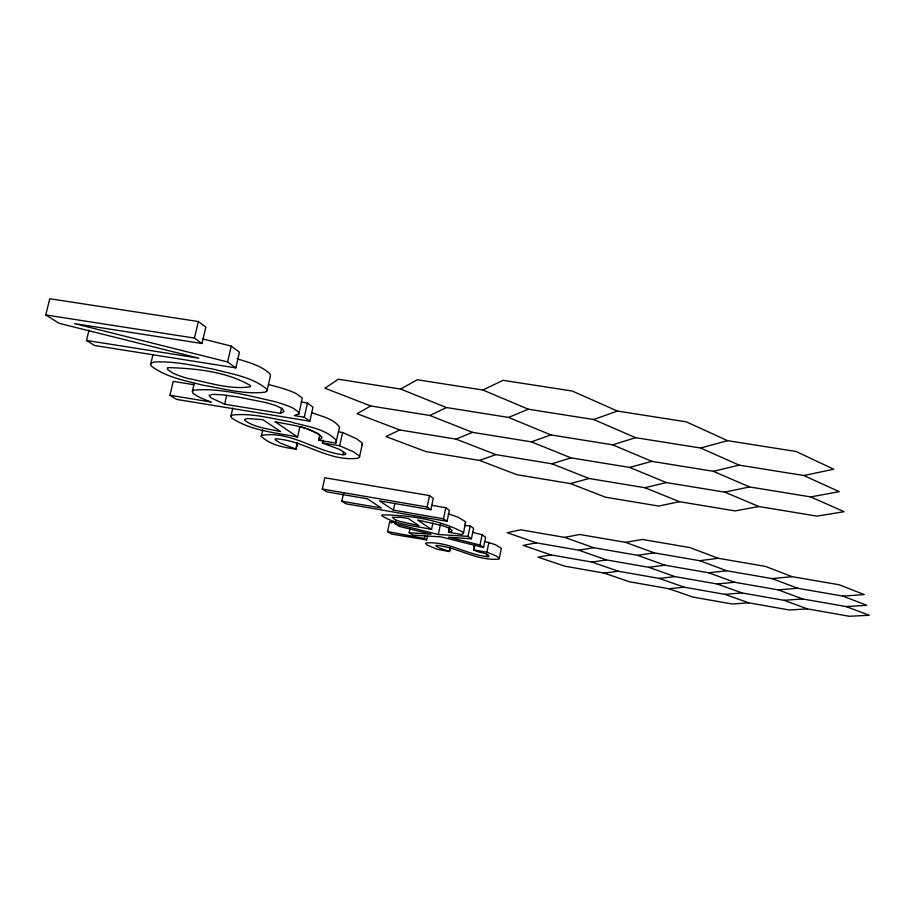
<?xml version="1.0" encoding="UTF-8"?>
<svg xmlns="http://www.w3.org/2000/svg" width="915" height="915" viewBox="0 0 915 915"><rect width="100%" height="100%" fill="white"/><g stroke="black" fill="none" stroke-linecap="round" stroke-linejoin="round"><path stroke-width="1.37" d="M301.218 402.04L307.463 403.046L312.976 407.164L309.83 421.22L304.272 417.217L294.275 415.582L298.942 413.82L299.045 412.425L293.372 408.284A34.621 5.627 13 0 0 274.157 401.456C247.919 395.6 220.904 387.869 193.854 390.122L192.379 391.254L192.802 392.844A48.758 7.835 13.1 0 0 211.239 402.028L169.938 395.28L173.232 381.372L193.866 384.7M499.178 558.733L501.214 548.897A27.553 3.248 11.8 0 0 501.226 548.222L495.301 544.642L485.007 541.52M450.409 547.364L449.54 551.528L437.393 549.377L426.928 544.928L425.578 543.384L426.23 542.95C448.247 541.051 467.233 555.062 488.564 556.778L489.102 556.297C485.613 550.533 469.761 554.318 474.725 544.894M473.833 549.995L474.874 545.008M482.136 534.737L485.636 537.345L483.52 547.525L479.998 544.997L482.136 534.737L472.575 532.358M449.54 551.528L438.491 547.616L435.769 545.798L436.409 545.363C457.008 547.136 475.171 560.094 496.41 559.271A27.576 3.111 11.7 0 0 499.19 558.081L496.102 555.897L486.883 552.214L488.965 542.206M486.277 556.755L486.791 554.307M449.379 551.425L450.26 547.262M432.921 522.877L431.525 529.442L417.663 520.017L443.42 525.896L449.208 528.149L448.602 532.233L462.109 534.589L463.482 533.308L465.609 521.744L457.786 517.055L448.293 513.853M470.184 525.839L473.581 528.367L471.397 538.821L467.977 536.362L470.184 525.839L464.523 525.53M395.715 521.081L395.154 523.689L438.308 534.532L440.504 524.203M445.834 507.722L449.345 510.33L447.023 521.31L443.489 518.782L445.834 507.722L431.937 505.332M448.602 532.233L449.723 526.971M483.52 547.525L441.167 536.899L412.917 535.126L409.177 532.724L409.989 528.916M429.558 495.61L433.31 498.389L430.885 509.735L427.122 507.024L429.558 495.61L324.814 477.767L322.309 489.022L326.804 491.824L367.304 498.789L381.406 508.054L341.844 501.214L343.651 493.025M427.465 536.167L426.665 539.907L424.377 538.42L424.915 535.916M426.665 539.907L391.563 534.086L387.583 531.615L389.744 521.607L395.188 522.614M443.489 518.782L393.404 510.124L394.891 503.261M359.504 456.974L362.351 444.004M297.592 442.803L296.163 449.174C284.085 447.469 270.291 445.147 261.244 436.306L261.541 435.368C290.455 430.565 315.183 451.404 342.908 454.744L343.48 452.159M342.908 454.744L345.561 454.492L345.756 453.485L339.694 449.471L322.595 443.089L322.915 440.252M322.595 443.089L323.178 440.447M319.77 434.728L318.877 440.275L335.828 443.077L339.522 427.236C333.666 418.418 321.405 416.485 312.129 412.757M296.163 449.174L279.956 442.963L275.129 439.738L275.438 438.8C303.54 440.149 327.536 461.412 356.747 458.358A36.955 5.479 12.6 0 0 358.966 455.704L353.533 451.827L339.659 445.777L342.61 432.509L338.607 431.857M295.888 448.99L297.318 442.62M304.272 417.217L307.463 403.046M319.175 438.937L319.77 436.272M298.942 413.82L302.27 398.105L296.643 393.839A34.576 5.879 13.1 0 0 277.474 386.885L268.461 384.54M232.799 408.079L230.912 416.222L231.541 417.835C250.79 430.919 275.346 432.509 297.581 437.05L299.971 426.436M267.031 390.762L266.471 388.864C251.991 376.934 232.296 374.212 214.67 369.431C195.021 365.794 175.142 361.093 155.047 361.997A45.384 7.629 13.4 0 0 151.764 366.412C166.633 377.449 185.619 380.72 203.176 385.261C223.637 388.589 244.602 394.868 265.43 392.078L267.031 390.762L270.451 375.791L269.914 373.823C260.992 365.36 248.411 362.42 237.019 358.749M261.244 436.306L262.719 429.821M280.459 413.328L284.039 411.556L282.369 408.765L276.273 405.711L266.665 402.737L237.74 396.95L222.402 394.811L212.829 394.331L209.078 395.394L211.159 397.922L224.644 404.213L280.459 413.328L281.626 408.193M224.644 404.213L226.714 395.291M89.018 330.109L86.502 340.449L94.588 345.504L235.83 367.887L239.444 352.229L231.266 346.122L202.375 338.825M235.83 367.887L227.595 361.951L231.266 346.122M198.349 321.531L205.841 327.124L201.998 343.514L194.46 338.081L198.349 321.531L49.765 298.736L45.75 314.943L59.178 323.35L198.887 358.2L86.502 340.449M192.379 391.254L194.209 383.465M150.643 364.399L152.919 354.814M335.828 443.077L336.537 440.687C325.26 428.06 305.701 426.516 290.192 421.735C271.172 418.487 251.728 412.825 232.319 415.09L230.912 416.222M465.129 523.426L465.712 522.705M370.724 405.974L357.079 413.672L399.752 429.959L456.036 439.131L495.861 454.606L551.928 463.802L589.054 478.499L644.881 487.718L679.456 501.683L735.054 510.913L758.821 506.521L816.946 516.117L844.065 511.714L810.747 496.914L749.522 486.94L713.368 471.305L651.835 461.354L612.684 444.827L550.853 434.9L508.523 417.423L446.417 407.541L400.701 389.069L338.333 379.222L324.962 388.2L370.724 405.974L429.89 415.479L472.472 432.338L531.398 441.865L570.96 457.855L629.646 467.416L666.372 482.571L724.783 492.144L758.821 506.521M400.701 389.069L417.229 379.748L482.88 390.019L528.367 409.222L593.709 419.539L635.616 437.667L700.627 448.018L739.16 465.129L803.839 475.514L839.192 491.652L810.747 496.914M399.752 429.959L385.97 436.581L425.921 451.587L479.586 460.439L516.975 474.713L570.445 483.589L605.41 497.177L658.651 506.064L679.456 501.683M429.89 415.479L446.417 407.541M482.88 390.019L503.056 380.32L572.321 391.048L617.385 411.052L686.296 421.838L727.539 440.664L796.073 451.484L833.737 469.212L803.839 475.514M456.036 439.131L472.472 432.338M508.523 417.423L528.367 409.222M479.586 460.439L495.861 454.606M531.398 441.865L550.853 434.9M593.709 419.539L617.385 411.052M318.58 440.058L321.68 438.457L321.737 436.867C308.904 426.207 290.73 425.281 275.026 421.666L297.581 437.05M551.928 463.802L570.96 457.855M612.684 444.827L635.616 437.667M570.445 483.589L589.054 478.499M629.646 467.416L651.835 461.354M700.627 448.018L727.539 440.664M644.881 487.718L666.372 482.571M713.368 471.305L739.16 465.129M724.783 492.144L749.522 486.94M536.384 542.835L523.151 545.386L551.002 554.913L591.925 562.085L618.368 571.246L659.166 578.406L684.271 587.201L724.932 594.361L748.733 602.825L789.268 609.985L807.442 608.887L849.303 616.264L869.25 615.28L846.181 606.565L802.73 598.97L778.265 589.878L734.665 582.272L708.748 572.801L664.988 565.196L637.561 555.313L593.652 547.708L564.647 537.391L520.589 529.785L507.196 532.724L536.384 542.835L578.818 550.212L606.485 559.923L648.781 567.3L674.995 576.61L717.143 583.987L741.962 592.931L783.972 600.309L807.442 608.887M564.647 537.391L579.755 534.486L625.414 542.332L654.168 552.843L699.666 560.701L726.773 570.766L772.1 578.612L797.64 588.254L842.795 596.1L866.837 605.33L846.181 606.565M551.002 554.913L537.963 557.121L564.578 566.133L604.094 573.087L629.429 581.757L668.819 588.711L692.895 597.06L732.172 604.003L748.733 602.825M578.818 550.212L593.652 547.708M625.414 542.332L642.433 539.45L689.796 547.559L718.229 558.287L765.42 566.396L792.138 576.656L839.135 584.765L864.218 594.567L842.795 596.1M591.925 562.085L606.485 559.923M637.561 555.313L654.168 552.843M448.419 532.107L451.598 531.375L452.17 530.517L449.208 528.149M604.094 573.087L618.368 571.246M648.781 567.3L664.988 565.196M699.666 560.701L718.229 558.287M659.166 578.406L674.995 576.61M708.748 572.801L726.773 570.766M668.819 588.711L684.271 587.201M717.143 583.987L734.665 582.272M772.1 578.612L792.138 576.656M724.932 594.361L741.962 592.931M778.265 589.878L797.64 588.254M783.972 600.309L802.73 598.97M438.308 534.532L467.977 536.362M409.177 532.724L430.965 534.234L399.397 526.422L395.154 523.689M471.397 538.821L448.544 537.208L479.998 544.997M45.75 314.943L194.46 338.081M201.998 343.514L74.607 323.624L227.595 361.951M309.83 421.22L176.572 399.409L169.938 395.28M322.32 442.894L339.659 445.777M322.309 489.022L427.122 507.024M430.885 509.735L379.599 500.905L393.404 510.124M447.023 521.31L346.053 503.833L341.844 501.214M431.525 529.442C414.964 525.702 396.55 524.993 381.898 515.797L381.967 514.905C409.234 515.065 439.04 519.514 463.367 532.404L463.482 533.308M473.673 549.892L486.883 552.214M387.583 531.615L424.377 538.42M300.726 426.756L305.759 428.334M307.017 428.723L318.786 433.859M342.61 432.509L356.427 438.697L361.825 442.688A36.909 5.719 12.6 0 1 361.539 444.884M389.744 521.607L391.723 522.877M392.409 517.364L395.04 519.617L399.855 521.39L418.853 525.61L408.01 518.347L400.221 517.25L392.409 517.364M168.246 367.601L167.239 368.448L167.777 369.694L173.049 373.148A25.7 4.312 13.4 0 0 187.884 378.433C208.277 382.344 229.997 390.053 250.596 386.713L250.378 385.547C226.199 371.444 195.741 368.448 168.246 367.601M247.039 418.487L244.557 419.55L244.957 420.5C255.182 427.934 268.564 428.803 280.516 431.537L262.857 419.665L247.039 418.487"/></g></svg>
